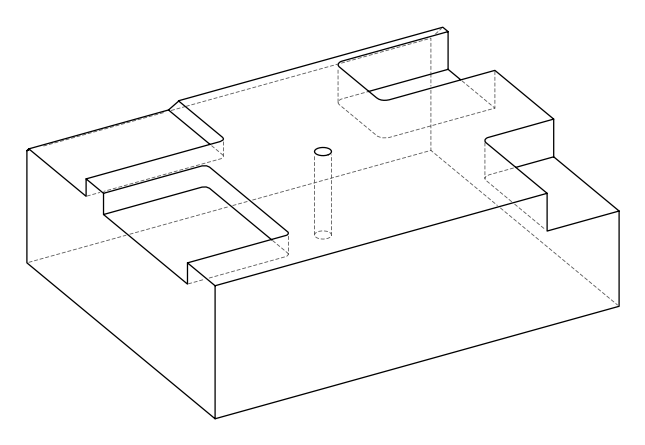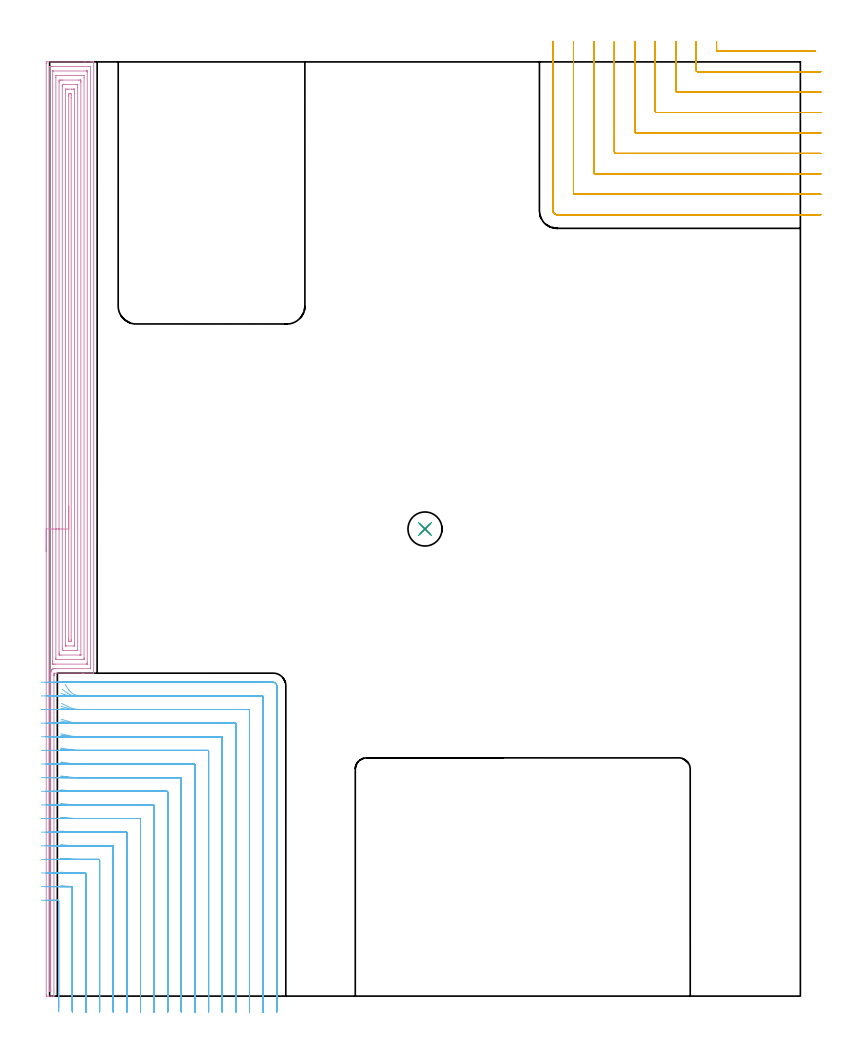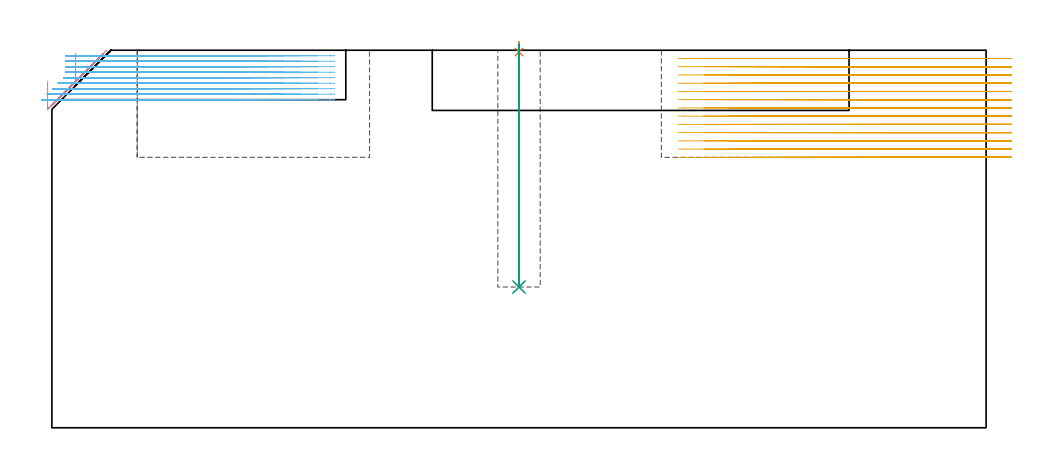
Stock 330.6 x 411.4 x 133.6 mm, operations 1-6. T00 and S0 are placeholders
(PLAN: 8 operations, 7 tool changes, 234.8 min)
(1 SPOT_DRILL | STEP1POCKET | NXT0321_9005460120000 | 0.03 min | 0 mm3)
(2 DRILL_BLIND_HOLE_INTO_CENTER | STEP1POCKET | UGT0301_493 | 0.34 min | 6139 mm3)
(3 DRILL_TO_ENLARGE_BLIND_HOLE | STEP1POCKET | UGT0301_375 | 0.34 min | 8634 mm3)
(4 AREA_MILL | FG_CHAMFER_SURFACE | UGT0205_001 | 19.78 min | 84352 mm3)
(5 MILL_CORNER_NOTCH_RECTANGULAR | CORNER_NOTCH_RECTANGULAR | NXT0201_011 | Follow Part, ap 3, ae 75% | 31.66 min | 318733 mm3)
(6 MILL_CORNER_NOTCH_RECTANGULAR_1 | CORNER_NOTCH_RECTANGULAR_1 | NXT0201_009 | Follow Part, ap 2, ae 75% | 48.27 min | 233971 mm3)
(7 MILL_SLOT | SLOT_PARTIAL_RECTANGULAR | NXT0201_011 | Follow Part, ap 3, ae 75% | 38.23 min | 358567 mm3)
(8 MILL_SLOT_1 | SLOT_PARTIAL_RECTANGULAR_1 | NXT0201_009 | Follow Part, ap 2, ae 75% | 96.17 min | 329347 mm3)
(TOOL NXT0321_9005460120000 | NC Spot Drill, 142deg, 12mm, Carbide, Uncoated | D12 PA142 FL30 Z2)
(TOOL UGT0301_493 | Carbide Drill 9.8 mm | D9.8 PA118 FL87 Z2)
(TOOL UGT0301_375 | Twist Drill Flat Bottom 15 mm | D15 PA180 FL120 Z2)
(TOOL UGT0205_001 | Chamfer Mill 20 x 3 x 45 deg. | D20 FL50 Z2)
(TOOL NXT0201_011 | ENDMILL 12mm [2P460-1200-NA 1630] | D12 FL38 Z6)
(TOOL NXT0201_009 | ENDMILL 8mm [2P460-0800-NA 1630] | D8 FL26 Z6)
(OP 1 SPOT_DRILL)
G17 G21 G94 G90
T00 M6
G54
G17 G0 G90 X165.3 Y205.7 S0 M3
G43 Z143.6 H0
G94 G81 G98 Z132.946 F250. R136.6
G80
M5
M2
(OP 2 DRILL_BLIND_HOLE_INTO_CENTER)
G17 G21 G94 G90
T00 M6
G54
G17 G0 G90 X165.3 Y205.7 S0 M3
G43 Z143.6 H0
G94 G81 G98 Z49.8 F250. R135.6
G80
M5
M2
(OP 3 DRILL_TO_ENLARGE_BLIND_HOLE)
G17 G21 G94 G90
T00 M6
G54
G17 G0 G90 X165.3 Y205.7 S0 M3
G43 Z143.6 H0
G94 G73 G98 Z49.8 F250. Q13.967 R135.6
G80
M5
M2
(OP 4 AREA_MILL)
G17 G21 G94 G90
T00 M6
G54
G17 G0 G90 X-1.5 Y195.7 S1061 M3
G43 Z143.6 H0
Z122.7
G94 G1 Y195.738 Z121.828 F250.
Y195.852 Z120.964
Y196.041 Z120.112
Y196.303 Z119.28
Y196.637 Z118.474
Y197.04 Z117.7
Y197.508 Z116.964
Y198.04 Z116.272
Y198.629 Z115.629
Y199.272 Z115.04
Y199.964 Z114.509
Y200.7 Z114.04
Y201.474 Z113.637
Y202.28 Z113.303
Y203.112 Z113.041
Y203.964 Z112.852
Y204.828 Z112.738
Y205.7 Z112.7
Y410.779
X-1.497 Y411.054 Z112.702
X-1.492 Y411.39 Z112.706
X-1.151 Y411.4 Z113.046
X15.477 Z129.673
X17.886 Z132.081
X18.584 Z132.783
X18.915 Z133.115
X19.335 Y411.393 Z133.526
X19.397 Y411.39 Z133.588
X19.4 Y411.225 Z133.6
Y142.255
X19.395 Y142.21 Z133.59
X19.38 Y142.205 Z133.575
X19.348 Y142.201 Z133.544
X19.247 Y142.2 Z133.445
X15.095 Z129.293
X14.311 Z128.505
X2.053 Z116.248
X1.901 Z116.099
Y141.461
X1.904 Y141.362 Z116.096
X1.9 Y141.358 Z116.1
Y141.343
X1.908 Y141.318 Z116.088
X1.912 Y141.309 Z116.084
X1.908 Y141.301 Z116.089
X1.9 Y141.281 Z116.1
Y0.175
X1.903 Y0.054 Z116.097
X1.902 Y0.003 Z116.093
X1.85 Y0. Z116.046
X1.823 Z116.022
X1.606 Z115.806
X0.908 Z115.102
X-1.228 Z112.969
X-1.491 Y0.002 Z112.705
X-1.5 Y0.485 Z112.7
Y205.7
X-0.086 Z114.114
X-0.085 Y409.091 Z114.115
X-0.083 Y409.192 Z114.117
X-0.079 Y409.383 Z114.121
X0.014 Y409.39 Z114.214
X0.501 Y409.398 Z114.701
X0.908 Y409.399 Z115.108
X1.393 Y409.4 Z115.593
X17.477 Z131.677
X17.886 Y409.396 Z132.086
X17.943 Y409.394 Z132.143
X17.973 Y409.391 Z132.173
X17.979 Y409.291 Z132.179
X17.984 Y409.092 Z132.184
X17.985 Y408.991 Z132.185
X17.986 Y144.389 Z132.186
X17.984 Y144.289 Z132.184
X17.981 Y144.223 Z132.181
X17.978 Y144.208 Z132.178
X17.975 Y144.205 Z132.175
X17.958 Y144.202 Z132.158
X17.886 Y144.201 Z132.086
X2.695 Y144.199 Z116.895
X2.096 Y144.195 Z116.296
X1.802 Y144.185 Z116.002
X1.535 Y144.122 Z115.735
X1.359 Y144.038 Z115.559
X1.192 Y143.92 Z115.392
X1.078 Y143.816 Z115.278
X0.908 Y143.622 Z115.108
X0.896 Y143.607 Z115.096
X0.888 Y143.596 Z115.088
X0.778 Y143.4 Z114.978
X0.704 Y143.249 Z114.904
X0.611 Y142.999 Z114.811
X0.538 Y142.702 Z114.738
X0.505 Y142.459 Z114.705
X0.493 Y142.224 Z114.693
X0.489 Y141.808 Z114.689
X0.486 Y141.337 Z114.686
Y2.831
X0.485 Y2.409 Z114.685
X0.482 Y2.173 Z114.682
X0.479 Y2.056 Z114.679
X0.475 Y2.01 Z114.675
X0.418 Y2.005 Z114.618
X0.014 Y2.004 Z114.214
X-0.043 Y2.006 Z114.157
X-0.073 Y2.009 Z114.127
X-0.079 Y2.109 Z114.121
X-0.084 Y2.308 Z114.116
X-0.085 Y2.409 Z114.115
X-0.086 Y205.7 Z114.114
X1.328 Z115.528
X1.329 Y407.204 Z115.529
X1.33 Y407.322 Z115.53
X1.333 Y407.38 Z115.533
X1.334 Y407.387 Z115.534
X1.355 Y407.391 Z115.555
X1.41 Y407.396 Z115.61
X1.606 Y407.4 Z115.806
X16.098 Z130.298
X16.294 Y407.398 Z130.494
X16.424 Y407.395 Z130.624
X16.528 Y407.39 Z130.728
X16.565 Y407.381 Z130.765
X16.566 Y407.361 Z130.766
X16.569 Y407.204 Z130.769
X16.571 Y406.732 Z130.771
Y146.697
X16.569 Y146.276 Z130.769
X16.567 Y146.219 Z130.767
X16.566 Y146.212 Z130.766
X16.505 Y146.207 Z130.705
X16.404 Y146.203 Z130.604
X16.251 Y146.2 Z130.451
X16.175 Z130.375
X2.695 Z116.895
X1.883 Y146.195 Z116.083
X1.802 Y146.19 Z116.002
X1.717 Y146.182 Z115.917
X1.336 Y146.13 Z115.536
X1.334 Y146.276 Z115.534
X1.33 Y146.748 Z115.53
X1.329 Y147.17 Z115.529
X1.328 Y147.643 Z115.528
Y205.7
X2.743 Z116.943
Y404.524
X2.748 Y405.364 Z116.948
X2.749 Y405.388 Z116.949
X2.768 Y405.391 Z116.968
X2.822 Y405.396 Z117.022
X2.931 Y405.399 Z117.131
X14.758 Y405.4 Z128.958
X14.972 Y405.399 Z129.172
X15.079 Y405.396 Z129.279
X15.132 Y405.392 Z129.332
X15.151 Y405.388 Z129.351
X15.157 Y404.524 Z129.357
Y148.957
X15.155 Y148.534 Z129.355
X15.153 Y148.323 Z129.353
X15.15 Y148.226 Z129.35
X15.06 Y148.209 Z129.26
X14.311 Y148.201 Z128.511
X14.175 Y148.2 Z128.375
X3.452 Z117.652
X2.807 Y148.204 Z117.007
X2.77 Y148.206 Z116.97
X2.753 Y148.21 Z116.953
X2.75 Y148.222 Z116.95
X2.746 Y148.319 Z116.946
X2.744 Y148.516 Z116.944
X2.743 Y148.91 Z116.943
Y205.7
X4.157 Z118.357
Y402.168
X4.158 Y402.736 Z118.358
X4.16 Y403.059 Z118.36
X4.164 Y403.377 Z118.364
X4.482 Y403.39 Z118.682
X4.715 Y403.397 Z118.915
X5.376 Y403.4 Z119.576
X5.606 Z119.806
X12.754 Z126.954
X13.418 Y403.398 Z127.618
X13.651 Y403.396 Z127.851
X13.721 Y403.39 Z127.921
X13.736 Y403.369 Z127.936
X13.738 Y403.309 Z127.938
X13.742 Y402.736 Z127.942
X13.743 Y402.411 Z127.943
X13.742 Y150.42 Z127.942
X13.741 Y150.311 Z127.941
X13.737 Y150.225 Z127.937
X13.735 Y150.209 Z127.935
X13.723 Y150.207 Z127.923
X13.69 Y150.204 Z127.89
X13.418 Y150.201 Z127.618
X13.068 Y150.2 Z127.268
X5.026 Z119.226
X4.482 Y150.204 Z118.682
X4.301 Y150.207 Z118.501
X4.164 Y150.212 Z118.364
X4.161 Y150.419 Z118.361
X4.158 Y150.744 Z118.358
X4.157 Y151.069 Z118.357
Y151.638
Y205.7
X5.571 Z119.771
Y400.754
X5.572 Y400.949 Z119.772
X5.576 Y401.298 Z119.776
X5.578 Y401.377 Z119.778
X5.669 Y401.39 Z119.869
X5.822 Y401.397 Z120.022
X6.269 Y401.399 Z120.469
X6.712 Y401.4 Z120.912
X11.631 Z125.831
X12.075 Y401.398 Z126.275
X12.273 Y401.393 Z126.473
X12.314 Y401.39 Z126.514
X12.322 Y401.32 Z126.522
X12.326 Y401.147 Z126.526
X12.328 Y400.949 Z126.528
X12.329 Y400.251 Z126.529
X12.328 Y152.357 Z126.528
X12.327 Y152.27 Z126.527
X12.325 Y152.227 Z126.525
X12.323 Y152.214 Z126.523
X12.293 Y152.21 Z126.493
X11.96 Y152.202 Z126.16
X11.631 Y152.201 Z125.831
X11.068 Y152.2 Z125.268
X6.269 Y152.201 Z120.469
X5.703 Y152.204 Z119.903
X5.612 Y152.21 Z119.812
X5.578 Y152.228 Z119.778
X5.575 Y152.332 Z119.775
X5.573 Y152.531 Z119.773
X5.571 Y153.23 Z119.771
Y153.425
Y205.7
X6.985 Z121.185
Y398.446
X6.988 Y399.162 Z121.188
X6.99 Y399.335 Z121.19
X6.992 Y399.389 Z121.192
X7.044 Y399.392 Z121.244
X7.163 Y399.395 Z121.363
X7.819 Y399.4 Z122.019
X8.056 Z122.256
X9.606 Z123.806
X10.499 Z124.699
X10.737 Y399.398 Z124.937
X10.816 Y399.395 Z125.016
X10.879 Y399.39 Z125.079
X10.908 Y399.382 Z125.108
X10.91 Y399.339 Z125.11
X10.913 Y399.162 Z125.113
X10.914 Y398.985 Z125.114
X10.915 Y155.035 Z125.115
X10.912 Y154.319 Z125.112
X10.91 Y154.231 Z125.11
X10.908 Y154.216 Z125.108
X10.894 Y154.21 Z125.094
X10.853 Y154.203 Z125.053
X10.737 Y154.201 Z124.937
X7.28 Z121.48
X7.163 Y154.205 Z121.363
X7.045 Y154.21 Z121.245
X6.992 Y154.221 Z121.192
X6.989 Y154.26 Z121.189
X6.987 Y154.319 Z121.187
X6.986 Y154.496 Z121.186
X6.985 Y205.7 Z121.185
X8.4 Z122.6
Y396.138
Y396.481
X8.403 Y397.028 Z122.603
X8.407 Y397.375 Z122.607
X8.926 Y397.399 Z123.126
X8.95 Y397.398 Z123.15
X9.493 Y397.375 Z123.693
X9.498 Y396.827 Z123.698
X9.5 Y395.588 Z123.7
Y156.999
X9.498 Y156.451 Z123.698
X9.495 Y156.266 Z123.695
X9.493 Y156.21 Z123.693
X9.449 Y156.207 Z123.649
X9.35 Y156.204 Z123.55
X8.95 Y156.201 Z123.15
X8.855 Z123.055
X8.54 Y156.21 Z122.74
X8.406 Y156.226 Z122.606
X8.405 Y156.3 Z122.605
X8.401 Y156.655 Z122.601
X8.4 Y156.999 Z122.6
Y157.55
Y205.7
Y206.572 Z122.638
Y207.436 Z122.751
Y208.288 Z122.94
Y209.12 Z123.203
Y209.926 Z123.536
Y210.7 Z123.939
Y211.436 Z124.408
Y212.128 Z124.939
Y212.771 Z125.528
Y213.36 Z126.172
Y213.892 Z126.864
Y214.36 Z127.6
Y214.763 Z128.373
Y215.097 Z129.179
Y215.359 Z130.011
Y215.548 Z130.863
Y215.662 Z131.728
Y215.7 Z132.6
G0 Z143.6
M5
M2
(OP 5 MILL_CORNER_NOTCH_RECTANGULAR)
G17 G21 G94 G90
T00 M6
G54
G17 G0 G90 X293.7 Y420.4 S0 M3
G43 Z143.6 H1
Z130.685
G94 G1 Y417.4 F250.
Y416.694 F500.
G3 X294.294 Y416.1 R0.6
G1 X334.33
X337.33 F250.
G0 Z143.6
X284.7 Y420.4
Z130.685
G1 Y417.4
Y407.695 F500.
G3 X285.295 Y407.1 R0.6
G1 X336.6
X339.6 F250.
G0 Z143.6
X275.7 Y420.4
Z130.685
G1 Y417.4
Y398.695 F500.
G3 X276.295 Y398.1 R0.6
G1 X336.6
X339.6 F250.
G0 Z143.6
X266.7 Y420.4
Z130.685
G1 Y417.4
Y389.695 F500.
G3 X267.295 Y389.1 R0.6
G1 X336.6
X339.6 F250.
G0 Z143.6
X257.7 Y420.4
Z130.685
G1 Y417.4
Y380.696 F500.
G3 X258.296 Y380.1 R0.6
G1 X336.6
X339.6 F250.
G0 Z143.6
X248.7 Y420.4
Z130.685
G1 Y417.4
Y371.696 F500.
G3 X249.296 Y371.1 R0.6
G1 X336.6
X339.6 F250.
G0 Z143.6
X239.7 Y420.4
Z130.685
G1 Y417.4
Y362.696 F500.
G3 X240.296 Y362.1 R0.6
G1 X336.6
X339.6 F250.
G0 Z143.6
X230.7 Y420.4
Z130.685
G1 Y417.4
Y353.696 F500.
G3 X231.296 Y353.1 R0.6
G1 X336.6
X339.6 F250.
G0 Z143.6
X221.7 Y420.4
Z130.685
G1 Y417.4
Y345.8 F500.
G3 X223.4 Y344.1 R1.7
G1 X336.6
X339.6 F250.
G0 Z143.6
X293.7 Y420.4
Z127.769
G1 Y417.4
Y416.694 F500.
G3 X294.294 Y416.1 R0.6
G1 X334.33
X337.33 F250.
G0 Z143.6
X284.7 Y420.4
Z127.769
G1 Y417.4
Y407.695 F500.
G3 X285.295 Y407.1 R0.6
G1 X336.6
X339.6 F250.
G0 Z143.6
X275.7 Y420.4
Z127.769
G1 Y417.4
Y398.695 F500.
G3 X276.295 Y398.1 R0.6
G1 X336.6
X339.6 F250.
G0 Z143.6
X266.7 Y420.4
Z127.769
G1 Y417.4
Y389.695 F500.
G3 X267.295 Y389.1 R0.6
G1 X336.6
X339.6 F250.
G0 Z143.6
X257.7 Y420.4
Z127.769
G1 Y417.4
Y380.696 F500.
G3 X258.296 Y380.1 R0.6
G1 X336.6
X339.6 F250.
G0 Z143.6
X248.7 Y420.4
Z127.769
G1 Y417.4
Y371.696 F500.
G3 X249.296 Y371.1 R0.6
G1 X336.6
X339.6 F250.
G0 Z143.6
X239.7 Y420.4
Z127.769
G1 Y417.4
Y362.696 F500.
G3 X240.296 Y362.1 R0.6
G1 X336.6
X339.6 F250.
G0 Z143.6
X230.7 Y420.4
Z127.769
G1 Y417.4
Y353.696 F500.
G3 X231.296 Y353.1 R0.6
G1 X336.6
X339.6 F250.
G0 Z143.6
X221.7 Y420.4
Z127.769
G1 Y417.4
Y345.8 F500.
G3 X223.4 Y344.1 R1.7
G1 X336.6
X339.6 F250.
G0 Z143.6
X293.7 Y420.4
Z124.854
G1 Y417.4
Y416.694 F500.
G3 X294.294 Y416.1 R0.6
G1 X334.33
X337.33 F250.
G0 Z143.6
X284.7 Y420.4
Z124.854
G1 Y417.4
Y407.695 F500.
G3 X285.295 Y407.1 R0.6
G1 X336.6
X339.6 F250.
G0 Z143.6
X275.7 Y420.4
Z124.854
G1 Y417.4
Y398.695 F500.
G3 X276.295 Y398.1 R0.6
G1 X336.6
X339.6 F250.
G0 Z143.6
X266.7 Y420.4
Z124.854
G1 Y417.4
Y389.695 F500.
G3 X267.295 Y389.1 R0.6
G1 X336.6
X339.6 F250.
G0 Z143.6
X257.7 Y420.4
Z124.854
G1 Y417.4
Y380.696 F500.
G3 X258.296 Y380.1 R0.6
G1 X336.6
X339.6 F250.
G0 Z143.6
X248.7 Y420.4
Z124.854
G1 Y417.4
Y371.696 F500.
G3 X249.296 Y371.1 R0.6
G1 X336.6
X339.6 F250.
G0 Z143.6
X239.7 Y420.4
Z124.854
G1 Y417.4
Y362.696 F500.
G3 X240.296 Y362.1 R0.6
G1 X336.6
X339.6 F250.
G0 Z143.6
X230.7 Y420.4
Z124.854
G1 Y417.4
Y353.696 F500.
G3 X231.296 Y353.1 R0.6
G1 X336.6
X339.6 F250.
G0 Z143.6
X221.7 Y420.4
Z124.854
G1 Y417.4
Y345.8 F500.
G3 X223.4 Y344.1 R1.7
G1 X336.6
X339.6 F250.
G0 Z143.6
X293.7 Y420.4
Z121.938
G1 Y417.4
Y416.694 F500.
G3 X294.294 Y416.1 R0.6
G1 X334.33
X337.33 F250.
G0 Z143.6
X284.7 Y420.4
Z121.938
G1 Y417.4
Y407.695 F500.
G3 X285.295 Y407.1 R0.6
G1 X336.6
X339.6 F250.
G0 Z143.6
X275.7 Y420.4
Z121.938
G1 Y417.4
Y398.695 F500.
G3 X276.295 Y398.1 R0.6
G1 X336.6
X339.6 F250.
G0 Z143.6
X266.7 Y420.4
Z121.938
G1 Y417.4
Y389.695 F500.
G3 X267.295 Y389.1 R0.6
G1 X336.6
X339.6 F250.
G0 Z143.6
X257.7 Y420.4
Z121.938
G1 Y417.4
Y380.696 F500.
G3 X258.296 Y380.1 R0.6
G1 X336.6
X339.6 F250.
G0 Z143.6
X248.7 Y420.4
Z121.938
G1 Y417.4
Y371.696 F500.
G3 X249.296 Y371.1 R0.6
G1 X336.6
X339.6 F250.
G0 Z143.6
X239.7 Y420.4
Z121.938
G1 Y417.4
Y362.696 F500.
G3 X240.296 Y362.1 R0.6
G1 X336.6
X339.6 F250.
G0 Z143.6
X230.7 Y420.4
Z121.938
G1 Y417.4
Y353.696 F500.
G3 X231.296 Y353.1 R0.6
G1 X336.6
X339.6 F250.
G0 Z143.6
X221.7 Y420.4
Z121.938
G1 Y417.4
Y345.8 F500.
G3 X223.4 Y344.1 R1.7
G1 X336.6
X339.6 F250.
G0 Z143.6
X293.7 Y420.4
Z119.023
G1 Y417.4
Y416.694 F500.
G3 X294.294 Y416.1 R0.6
G1 X334.33
X337.33 F250.
G0 Z143.6
X284.7 Y420.4
Z119.023
G1 Y417.4
Y407.695 F500.
G3 X285.295 Y407.1 R0.6
G1 X336.6
X339.6 F250.
G0 Z143.6
X275.7 Y420.4
Z119.023
G1 Y417.4
Y398.695 F500.
G3 X276.295 Y398.1 R0.6
G1 X336.6
X339.6 F250.
G0 Z143.6
X266.7 Y420.4
Z119.023
G1 Y417.4
Y389.695 F500.
G3 X267.295 Y389.1 R0.6
G1 X336.6
X339.6 F250.
G0 Z143.6
X257.7 Y420.4
Z119.023
G1 Y417.4
Y380.696 F500.
G3 X258.296 Y380.1 R0.6
G1 X336.6
X339.6 F250.
G0 Z143.6
X248.7 Y420.4
Z119.023
G1 Y417.4
Y371.696 F500.
G3 X249.296 Y371.1 R0.6
G1 X336.6
X339.6 F250.
G0 Z143.6
X239.7 Y420.4
Z119.023
G1 Y417.4
Y362.696 F500.
G3 X240.296 Y362.1 R0.6
G1 X336.6
X339.6 F250.
G0 Z143.6
X230.7 Y420.4
Z119.023
G1 Y417.4
Y353.696 F500.
G3 X231.296 Y353.1 R0.6
G1 X336.6
X339.6 F250.
G0 Z143.6
X221.7 Y420.4
Z119.023
G1 Y417.4
Y345.8 F500.
G3 X223.4 Y344.1 R1.7
G1 X336.6
X339.6 F250.
G0 Z143.6
X293.7 Y420.4
Z116.108
G1 Y417.4
Y416.694 F500.
G3 X294.294 Y416.1 R0.6
G1 X334.33
X337.33 F250.
G0 Z143.6
X284.7 Y420.4
Z116.108
G1 Y417.4
Y407.695 F500.
G3 X285.295 Y407.1 R0.6
G1 X336.6
X339.6 F250.
G0 Z143.6
X275.7 Y420.4
Z116.108
G1 Y417.4
Y398.695 F500.
G3 X276.295 Y398.1 R0.6
G1 X336.6
X339.6 F250.
G0 Z143.6
X266.7 Y420.4
Z116.108
G1 Y417.4
Y389.695 F500.
G3 X267.295 Y389.1 R0.6
G1 X336.6
X339.6 F250.
G0 Z143.6
X257.7 Y420.4
Z116.108
G1 Y417.4
Y380.696 F500.
G3 X258.296 Y380.1 R0.6
G1 X336.6
X339.6 F250.
G0 Z143.6
X248.7 Y420.4
Z116.108
G1 Y417.4
Y371.696 F500.
G3 X249.296 Y371.1 R0.6
G1 X336.6
X339.6 F250.
G0 Z143.6
X239.7 Y420.4
Z116.108
G1 Y417.4
Y362.696 F500.
G3 X240.296 Y362.1 R0.6
G1 X336.6
X339.6 F250.
G0 Z143.6
X230.7 Y420.4
Z116.108
G1 Y417.4
Y353.696 F500.
G3 X231.296 Y353.1 R0.6
G1 X336.6
X339.6 F250.
G0 Z143.6
X221.7 Y420.4
Z116.108
G1 Y417.4
Y345.8 F500.
G3 X223.4 Y344.1 R1.7
G1 X336.6
X339.6 F250.
G0 Z143.6
X293.7 Y420.4
Z113.192
G1 Y417.4
Y416.694 F500.
G3 X294.294 Y416.1 R0.6
G1 X334.33
X337.33 F250.
G0 Z143.6
X284.7 Y420.4
Z113.192
G1 Y417.4
Y407.695 F500.
G3 X285.295 Y407.1 R0.6
G1 X336.6
X339.6 F250.
G0 Z143.6
X275.7 Y420.4
Z113.192
G1 Y417.4
Y398.695 F500.
G3 X276.295 Y398.1 R0.6
G1 X336.6
X339.6 F250.
G0 Z143.6
X266.7 Y420.4
Z113.192
G1 Y417.4
Y389.695 F500.
G3 X267.295 Y389.1 R0.6
G1 X336.6
X339.6 F250.
G0 Z143.6
X257.7 Y420.4
Z113.192
G1 Y417.4
Y380.696 F500.
G3 X258.296 Y380.1 R0.6
G1 X336.6
X339.6 F250.
G0 Z143.6
X248.7 Y420.4
Z113.192
G1 Y417.4
Y371.696 F500.
G3 X249.296 Y371.1 R0.6
G1 X336.6
X339.6 F250.
G0 Z143.6
X239.7 Y420.4
Z113.192
G1 Y417.4
Y362.696 F500.
G3 X240.296 Y362.1 R0.6
G1 X336.6
X339.6 F250.
G0 Z143.6
X230.7 Y420.4
Z113.192
G1 Y417.4
Y353.696 F500.
G3 X231.296 Y353.1 R0.6
G1 X336.6
X339.6 F250.
G0 Z143.6
X221.7 Y420.4
Z113.192
G1 Y417.4
Y345.8 F500.
G3 X223.4 Y344.1 R1.7
G1 X336.6
X339.6 F250.
G0 Z143.6
X293.7 Y420.4
Z110.277
G1 Y417.4
Y416.694 F500.
G3 X294.294 Y416.1 R0.6
G1 X334.33
X337.33 F250.
G0 Z143.6
X284.7 Y420.4
Z110.277
G1 Y417.4
Y407.695 F500.
G3 X285.295 Y407.1 R0.6
G1 X336.6
X339.6 F250.
G0 Z143.6
X275.7 Y420.4
Z110.277
G1 Y417.4
Y398.695 F500.
G3 X276.295 Y398.1 R0.6
G1 X336.6
X339.6 F250.
G0 Z143.6
X266.7 Y420.4
Z110.277
G1 Y417.4
Y389.695 F500.
G3 X267.295 Y389.1 R0.6
G1 X336.6
X339.6 F250.
G0 Z143.6
X257.7 Y420.4
Z110.277
G1 Y417.4
Y380.696 F500.
G3 X258.296 Y380.1 R0.6
G1 X336.6
X339.6 F250.
G0 Z143.6
X248.7 Y420.4
Z110.277
G1 Y417.4
Y371.696 F500.
G3 X249.296 Y371.1 R0.6
G1 X336.6
X339.6 F250.
G0 Z143.6
X239.7 Y420.4
Z110.277
G1 Y417.4
Y362.696 F500.
G3 X240.296 Y362.1 R0.6
G1 X336.6
X339.6 F250.
G0 Z143.6
X230.7 Y420.4
Z110.277
G1 Y417.4
Y353.696 F500.
G3 X231.296 Y353.1 R0.6
G1 X336.6
X339.6 F250.
G0 Z143.6
X221.7 Y420.4
Z110.277
G1 Y417.4
Y345.8 F500.
G3 X223.4 Y344.1 R1.7
G1 X336.6
X339.6 F250.
G0 Z143.6
X293.7 Y420.4
Z107.362
G1 Y417.4
Y416.694 F500.
G3 X294.294 Y416.1 R0.6
G1 X334.33
X337.33 F250.
G0 Z143.6
X284.7 Y420.4
Z107.362
G1 Y417.4
Y407.695 F500.
G3 X285.295 Y407.1 R0.6
G1 X336.6
X339.6 F250.
G0 Z143.6
X275.7 Y420.4
Z107.362
G1 Y417.4
Y398.695 F500.
G3 X276.295 Y398.1 R0.6
G1 X336.6
X339.6 F250.
G0 Z143.6
X266.7 Y420.4
Z107.362
G1 Y417.4
Y389.695 F500.
G3 X267.295 Y389.1 R0.6
G1 X336.6
X339.6 F250.
G0 Z143.6
X257.7 Y420.4
Z107.362
G1 Y417.4
Y380.696 F500.
G3 X258.296 Y380.1 R0.6
G1 X336.6
X339.6 F250.
G0 Z143.6
X248.7 Y420.4
Z107.362
G1 Y417.4
Y371.696 F500.
G3 X249.296 Y371.1 R0.6
G1 X336.6
X339.6 F250.
G0 Z143.6
X239.7 Y420.4
Z107.362
G1 Y417.4
Y362.696 F500.
G3 X240.296 Y362.1 R0.6
G1 X336.6
X339.6 F250.
G0 Z143.6
X230.7 Y420.4
Z107.362
G1 Y417.4
Y353.696 F500.
G3 X231.296 Y353.1 R0.6
G1 X336.6
X339.6 F250.
G0 Z143.6
X221.7 Y420.4
Z107.362
G1 Y417.4
Y345.8 F500.
G3 X223.4 Y344.1 R1.7
G1 X336.6
X339.6 F250.
G0 Z143.6
X293.7 Y420.4
Z104.446
G1 Y417.4
Y416.694 F500.
G3 X294.294 Y416.1 R0.6
G1 X334.33
X337.33 F250.
G0 Z143.6
X284.7 Y420.4
Z104.446
G1 Y417.4
Y407.695 F500.
G3 X285.295 Y407.1 R0.6
G1 X336.6
X339.6 F250.
G0 Z143.6
X275.7 Y420.4
Z104.446
G1 Y417.4
Y398.695 F500.
G3 X276.295 Y398.1 R0.6
G1 X336.6
X339.6 F250.
G0 Z143.6
X266.7 Y420.4
Z104.446
G1 Y417.4
Y389.695 F500.
G3 X267.295 Y389.1 R0.6
G1 X336.6
X339.6 F250.
G0 Z143.6
X257.7 Y420.4
Z104.446
G1 Y417.4
Y380.696 F500.
G3 X258.296 Y380.1 R0.6
G1 X336.6
X339.6 F250.
G0 Z143.6
X248.7 Y420.4
Z104.446
G1 Y417.4
Y371.696 F500.
G3 X249.296 Y371.1 R0.6
G1 X336.6
X339.6 F250.
G0 Z143.6
X239.7 Y420.4
Z104.446
G1 Y417.4
Y362.696 F500.
G3 X240.296 Y362.1 R0.6
G1 X336.6
X339.6 F250.
G0 Z143.6
X230.7 Y420.4
Z104.446
G1 Y417.4
Y353.696 F500.
G3 X231.296 Y353.1 R0.6
G1 X336.6
X339.6 F250.
G0 Z143.6
X221.7 Y420.4
Z104.446
G1 Y417.4
Y345.8 F500.
G3 X223.4 Y344.1 R1.7
G1 X336.6
X339.6 F250.
G0 Z143.6
X293.7 Y420.4
Z101.531
G1 Y417.4
Y416.694 F500.
G3 X294.294 Y416.1 R0.6
G1 X334.33
X337.33 F250.
G0 Z143.6
X284.7 Y420.4
Z101.531
G1 Y417.4
Y407.695 F500.
G3 X285.295 Y407.1 R0.6
G1 X336.6
X339.6 F250.
G0 Z143.6
X275.7 Y420.4
Z101.531
G1 Y417.4
Y398.695 F500.
G3 X276.295 Y398.1 R0.6
G1 X336.6
X339.6 F250.
G0 Z143.6
X266.7 Y420.4
Z101.531
G1 Y417.4
Y389.695 F500.
G3 X267.295 Y389.1 R0.6
G1 X336.6
X339.6 F250.
G0 Z143.6
X257.7 Y420.4
Z101.531
G1 Y417.4
Y380.696 F500.
G3 X258.296 Y380.1 R0.6
G1 X336.6
X339.6 F250.
G0 Z143.6
X248.7 Y420.4
Z101.531
G1 Y417.4
Y371.696 F500.
G3 X249.296 Y371.1 R0.6
G1 X336.6
X339.6 F250.
G0 Z143.6
X239.7 Y420.4
Z101.531
G1 Y417.4
Y362.696 F500.
G3 X240.296 Y362.1 R0.6
G1 X336.6
X339.6 F250.
G0 Z143.6
X230.7 Y420.4
Z101.531
G1 Y417.4
Y353.696 F500.
G3 X231.296 Y353.1 R0.6
G1 X336.6
X339.6 F250.
G0 Z143.6
X221.7 Y420.4
Z101.531
G1 Y417.4
Y345.8 F500.
G3 X223.4 Y344.1 R1.7
G1 X336.6
X339.6 F250.
G0 Z143.6
X293.7 Y420.4
Z98.615
G1 Y417.4
Y416.694 F500.
G3 X294.294 Y416.1 R0.6
G1 X334.33
X337.33 F250.
G0 Z143.6
X284.7 Y420.4
Z98.615
G1 Y417.4
Y407.695 F500.
G3 X285.295 Y407.1 R0.6
G1 X336.6
X339.6 F250.
G0 Z143.6
X275.7 Y420.4
Z98.615
G1 Y417.4
Y398.695 F500.
G3 X276.295 Y398.1 R0.6
G1 X336.6
X339.6 F250.
G0 Z143.6
X266.7 Y420.4
Z98.615
G1 Y417.4
Y389.695 F500.
G3 X267.295 Y389.1 R0.6
G1 X336.6
X339.6 F250.
G0 Z143.6
X257.7 Y420.4
Z98.615
G1 Y417.4
Y380.696 F500.
G3 X258.296 Y380.1 R0.6
G1 X336.6
X339.6 F250.
G0 Z143.6
X248.7 Y420.4
Z98.615
G1 Y417.4
Y371.696 F500.
G3 X249.296 Y371.1 R0.6
G1 X336.6
X339.6 F250.
G0 Z143.6
X239.7 Y420.4
Z98.615
G1 Y417.4
Y362.696 F500.
G3 X240.296 Y362.1 R0.6
G1 X336.6
X339.6 F250.
G0 Z143.6
X230.7 Y420.4
Z98.615
G1 Y417.4
Y353.696 F500.
G3 X231.296 Y353.1 R0.6
G1 X336.6
X339.6 F250.
G0 Z143.6
X221.7 Y420.4
Z98.615
G1 Y417.4
Y345.8 F500.
G3 X223.4 Y344.1 R1.7
G1 X336.6
X339.6 F250.
G0 Z143.6
X293.7 Y420.4
Z95.7
G1 Y417.4
Y416.694 F500.
G3 X294.294 Y416.1 R0.6
G1 X334.33
X337.33 F250.
G0 Z143.6
X284.7 Y420.4
Z95.7
G1 Y417.4
Y407.695 F500.
G3 X285.295 Y407.1 R0.6
G1 X336.6
X339.6 F250.
G0 Z143.6
X275.7 Y420.4
Z95.7
G1 Y417.4
Y398.695 F500.
G3 X276.295 Y398.1 R0.6
G1 X336.6
X339.6 F250.
G0 Z143.6
X266.7 Y420.4
Z95.7
G1 Y417.4
Y389.695 F500.
G3 X267.295 Y389.1 R0.6
G1 X336.6
X339.6 F250.
G0 Z143.6
X257.7 Y420.4
Z95.7
G1 Y417.4
Y380.696 F500.
G3 X258.296 Y380.1 R0.6
G1 X336.6
X339.6 F250.
G0 Z143.6
X248.7 Y420.4
Z95.7
G1 Y417.4
Y371.696 F500.
G3 X249.296 Y371.1 R0.6
G1 X336.6
X339.6 F250.
G0 Z143.6
X239.7 Y420.4
Z95.7
G1 Y417.4
Y362.696 F500.
G3 X240.296 Y362.1 R0.6
G1 X336.6
X339.6 F250.
G0 Z143.6
X230.7 Y420.4
Z95.7
G1 Y417.4
Y353.696 F500.
G3 X231.296 Y353.1 R0.6
G1 X336.6
X339.6 F250.
G0 Z143.6
X221.7 Y420.4
Z95.7
G1 Y417.4
Y345.8 F500.
G3 X223.4 Y344.1 R1.7
G1 X336.6
X339.6 F250.
G0 Z143.6
M5
M2
(OP 6 MILL_CORNER_NOTCH_RECTANGULAR_1)
G17 G21 G94 G90
T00 M6
G54
G17 G0 G90 X10. Y-6.52 S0 M3
G43 Z143.6 H1
Z131.655
G94 G1 Y-3.52 F250.
Y47.887 F500.
G3 X9.623 Y48.28 R0.4
G2 X7.9 Y48.37 R90.
G1 X4.906 Y48.554 F250.
G0 Z143.6
X16. Y-7.
Z131.655
G1 Y-4.
Y53.806 F500.
G3 X15.606 Y54.2 R0.4
G1 X13.425
G2 X7.9 Y54.382 R84.
G1 X4.906 Y54.579 F250.
G0 Z143.6
X22. Y-7.
Z131.655
G1 Y-4.
Y59.806 F500.
G3 X21.606 Y60.2 R0.4
G1 X13.425
G2 X7.9 Y60.396 R78.
G1 X4.908 Y60.608 F250.
G0 Z143.6
X28. Y-7.
Z131.655
G1 Y-4.
Y65.806 F500.
G3 X27.606 Y66.2 R0.4
G1 X13.425
G2 X7.9 Y66.412 R72.
G1 X4.909 Y66.642 F250.
G0 Z143.6
X34. Y-7.
Z131.655
G1 Y-4.
Y71.805 F500.
G3 X33.605 Y72.2 R0.4
G1 X13.425
G2 X7.9 Y72.432 R66.
G1 X4.911 Y72.683 F250.
G0 Z143.6
X40. Y-7.
Z131.655
G1 Y-4.
Y77.805 F500.
G3 X39.605 Y78.2 R0.4
G1 X13.425
G2 X7.9 Y78.455 R60.
G1 X4.913 Y78.731 F250.
G0 Z143.6
X46. Y-7.
Z131.655
G1 Y-4.
Y83.805 F500.
G3 X45.605 Y84.2 R0.4
G1 X13.425
G2 X7.9 Y84.483 R54.
G1 X4.916 Y84.79 F250.
G0 Z143.6
X52. Y-7.
Z131.655
G1 Y-4.
Y89.805 F500.
G3 X51.605 Y90.2 R0.4
G1 X13.425
G2 X7.9 Y90.519 R48.
G1 X4.92 Y90.864 F250.
G0 Z143.6
X58. Y-7.
Z131.655
G1 Y-4.
Y95.804 F500.
G3 X57.604 Y96.2 R0.4
G1 X13.425
G2 X7.9 Y96.565 R42.
G1 X4.926 Y96.96 F250.
G0 Z143.6
X64. Y-7.
Z131.655
G1 Y-4.
Y101.804 F500.
G3 X63.604 Y102.2 R0.4
G1 X13.425
G2 X7.9 Y102.626 R36.
G1 X4.936 Y103.087 F250.
G0 Z143.6
X70. Y-7.
Z131.655
G1 Y-4.
Y107.804 F500.
G3 X69.604 Y108.2 R0.4
G1 X13.425
G2 X7.9 Y108.713 R30.
G1 X4.951 Y109.266 F250.
G0 Z143.6
X76. Y-7.
Z131.655
G1 Y-4.
Y113.804 F500.
G3 X75.604 Y114.2 R0.4
G1 X13.425
G2 X7.9 Y114.845 R24.
G1 X4.981 Y115.535 F250.
G0 Z143.6
X82. Y-7.
Z131.655
G1 Y-4.
Y119.803 F500.
G3 X81.603 Y120.2 R0.4
G1 X13.425
G2 X7.9 Y121.069 R18.
G1 X5.045 Y121.99 F250.
G0 Z143.6
X88. Y-7.
Z131.655
G1 Y-4.
Y125.803 F500.
G3 X87.603 Y126.2 R0.4
G1 X13.425
G2 X7.9 Y127.547 R12.
G1 X5.237 Y128.929 F250.
G0 Z143.6
X94. Y-7.
Z131.655
G1 Y-4.
Y131.803 F500.
G3 X93.603 Y132.2 R0.4
G1 X13.425
G2 X8.507 Y134.763 R6.
G1 X6.788 Y137.222 F250.
G0 Z143.6
X100. Y-7.
Z131.655
G1 Y-4.
Y136.7 F500.
G3 X98.5 Y138.2 R1.5
G1 X13.425
X10.425 F250.
G0 Z143.6
X10. Y-6.52
Z129.711
G1 Y-3.52
Y47.826 F500.
G3 X9.615 Y48.219 R0.4
G2 X7.9 Y48.271 R90.
G1 X4.902 Y48.391 F250.
G0 Z143.6
X16. Y-7.
Z129.711
G1 Y-4.
Y53.806 F500.
G3 X15.606 Y54.2 R0.4
G1 X11.481
G2 X7.9 Y54.276 R84.
G1 X4.903 Y54.404 F250.
G0 Z143.6
X22. Y-7.
Z129.711
G1 Y-4.
Y59.806 F500.
G3 X21.606 Y60.2 R0.4
G1 X11.481
G2 X7.9 Y60.282 R78.
G1 X4.903 Y60.42 F250.
G0 Z143.6
X28. Y-7.
Z129.711
G1 Y-4.
Y65.806 F500.
G3 X27.606 Y66.2 R0.4
G1 X11.481
G2 X7.9 Y66.289 R72.
G1 X4.904 Y66.438 F250.
G0 Z143.6
X34. Y-7.
Z129.711
G1 Y-4.
Y71.805 F500.
G3 X33.605 Y72.2 R0.4
G1 X11.481
G2 X7.9 Y72.297 R66.
G1 X4.904 Y72.46 F250.
G0 Z143.6
X40. Y-7.
Z129.711
G1 Y-4.
Y77.805 F500.
G3 X39.605 Y78.2 R0.4
G1 X11.481
G2 X7.9 Y78.307 R60.
G1 X4.905 Y78.486 F250.
G0 Z143.6
X46. Y-7.
Z129.711
G1 Y-4.
Y83.805 F500.
G3 X45.605 Y84.2 R0.4
G1 X11.481
G2 X7.9 Y84.319 R54.
G1 X4.907 Y84.518 F250.
G0 Z143.6
X52. Y-7.
Z129.711
G1 Y-4.
Y89.805 F500.
G3 X51.605 Y90.2 R0.4
G1 X11.481
G2 X7.9 Y90.334 R48.
G1 X4.908 Y90.558 F250.
G0 Z143.6
X58. Y-7.
Z129.711
G1 Y-4.
Y95.804 F500.
G3 X57.604 Y96.2 R0.4
G1 X11.481
G2 X7.9 Y96.353 R42.
G1 X4.911 Y96.609 F250.
G0 Z143.6
X64. Y-7.
Z129.711
G1 Y-4.
Y101.804 F500.
G3 X63.604 Y102.2 R0.4
G1 X11.481
G2 X7.9 Y102.379 R36.
G1 X4.915 Y102.677 F250.
G0 Z143.6
X70. Y-7.
Z129.711
G1 Y-4.
Y107.804 F500.
G3 X69.604 Y108.2 R0.4
G1 X11.481
G2 X7.9 Y108.414 R30.
G1 X4.921 Y108.773 F250.
G0 Z143.6
X76. Y-7.
Z129.711
G1 Y-4.
Y113.804 F500.
G3 X75.604 Y114.2 R0.4
G1 X11.481
G2 X7.9 Y114.469 R24.
G1 X4.934 Y114.916 F250.
G0 Z143.6
X82. Y-7.
Z129.711
G1 Y-4.
Y119.803 F500.
G3 X81.603 Y120.2 R0.4
G1 X11.481
G2 X7.9 Y120.56 R18.
G1 X4.96 Y121.157 F250.
G0 Z143.6
X88. Y-7.
Z129.711
G1 Y-4.
Y125.803 F500.
G3 X87.603 Y126.2 R0.4
G1 X11.481
G2 X7.9 Y126.747 R12.
G1 X5.037 Y127.642 F250.
G0 Z143.6
X94. Y-7.
Z129.711
G1 Y-4.
Y131.803 F500.
G3 X93.603 Y132.2 R0.4
G1 X11.481
G2 X7.9 Y133.386 R6.
G1 X5.493 Y135.176 F250.
G0 Z143.6
X100. Y-7.
Z129.711
G1 Y-4.
Y136.7 F500.
G3 X98.5 Y138.2 R1.5
G1 X11.481
X8.481 F250.
G0 Z143.6
X10. Y-6.52
Z127.767
G1 Y-3.52
Y47.806 F500.
G3 X9.606 Y48.2 R0.4
G2 X7.9 Y48.215 R90.
G1 X4.9 Y48.269 F250.
G0 Z143.6
X16. Y-7.
Z127.767
G1 Y-4.
Y53.806 F500.
G3 X15.606 Y54.2 R0.4
G1 X9.537
G2 X7.9 Y54.216 R84.
G1 X4.901 Y54.274 F250.
G0 Z143.6
X22. Y-7.
Z127.767
G1 Y-4.
Y59.806 F500.
G3 X21.606 Y60.2 R0.4
G1 X9.537
G2 X7.9 Y60.217 R78.
G1 X4.901 Y60.28 F250.
G0 Z143.6
X28. Y-7.
Z127.767
G1 Y-4.
Y65.806 F500.
G3 X27.606 Y66.2 R0.4
G1 X9.537
G2 X7.9 Y66.219 R72.
G1 X4.901 Y66.287 F250.
G0 Z143.6
X34. Y-7.
Z127.767
G1 Y-4.
Y71.805 F500.
G3 X33.605 Y72.2 R0.4
G1 X9.537
G2 X7.9 Y72.22 R66.
G1 X4.901 Y72.295 F250.
G0 Z143.6
X40. Y-7.
Z127.767
G1 Y-4.
Y77.805 F500.
G3 X39.605 Y78.2 R0.4
G1 X9.537
G2 X7.9 Y78.222 R60.
G1 X4.901 Y78.304 F250.
G0 Z143.6
X46. Y-7.
Z127.767
G1 Y-4.
Y83.805 F500.
G3 X45.605 Y84.2 R0.4
G1 X9.537
G2 X7.9 Y84.225 R54.
G1 X4.901 Y84.316 F250.
G0 Z143.6
X52. Y-7.
Z127.767
G1 Y-4.
Y89.805 F500.
G3 X51.605 Y90.2 R0.4
G1 X9.537
G2 X7.9 Y90.228 R48.
G1 X4.902 Y90.33 F250.
G0 Z143.6
X58. Y-7.
Z127.767
G1 Y-4.
Y95.804 F500.
G3 X57.604 Y96.2 R0.4
G1 X9.537
G2 X7.9 Y96.232 R42.
G1 X4.902 Y96.349 F250.
G0 Z143.6
X64. Y-7.
Z127.767
G1 Y-4.
Y101.804 F500.
G3 X63.604 Y102.2 R0.4
G1 X9.537
G2 X7.9 Y102.237 R36.
G1 X4.903 Y102.374 F250.
G0 Z143.6
X70. Y-7.
Z127.767
G1 Y-4.
Y107.804 F500.
G3 X69.604 Y108.2 R0.4
G1 X9.537
G2 X7.9 Y108.245 R30.
G1 X4.904 Y108.408 F250.
G0 Z143.6
X76. Y-7.
Z127.767
G1 Y-4.
Y113.804 F500.
G3 X75.604 Y114.2 R0.4
G1 X9.537
G2 X7.9 Y114.256 R24.
G1 X4.907 Y114.46 F250.
G0 Z143.6
X82. Y-7.
Z127.767
G1 Y-4.
Y119.803 F500.
G3 X81.603 Y120.2 R0.4
G1 X9.537
G2 X7.9 Y120.275 R18.
G1 X4.912 Y120.547 F250.
G0 Z143.6
X88. Y-7.
Z127.767
G1 Y-4.
Y125.803 F500.
G3 X87.603 Y126.2 R0.4
G1 X9.537
G2 X7.9 Y126.312 R12.
G1 X4.928 Y126.721 F250.
G0 Z143.6
X94. Y-7.
Z127.767
G1 Y-4.
Y131.803 F500.
G3 X93.603 Y132.2 R0.4
G1 X9.537
G2 X7.9 Y132.428 R6.
G1 X5.014 Y133.246 F250.
G0 Z143.6
X100. Y-7.
Z127.767
G1 Y-4.
Y136.7 F500.
G3 X98.5 Y138.2 R1.5
G1 X9.537
X6.537 F250.
G0 Z143.6
X10. Y-6.52
Z125.822
G1 Y-3.52
Y47.806 F500.
G3 X9.606 Y48.2 R0.4
G1 X7.98
X7.9
X4.9 Y48.203 F250.
G0 Z143.6
X16. Y-7.
Z125.822
G1 Y-4.
Y53.806 F500.
G3 X15.606 Y54.2 R0.4
G1 X7.98
X7.9
X4.9 Y54.203 F250.
G0 Z143.6
X22. Y-7.
Z125.822
G1 Y-4.
Y59.806 F500.
G3 X21.606 Y60.2 R0.4
G1 X7.98
X7.9
X4.9 Y60.203 F250.
G0 Z143.6
X28. Y-7.
Z125.822
G1 Y-4.
Y65.806 F500.
G3 X27.606 Y66.2 R0.4
G1 X7.98
X7.9
X4.9 Y66.203 F250.
G0 Z143.6
X34. Y-7.
Z125.822
G1 Y-4.
Y71.805 F500.
G3 X33.605 Y72.2 R0.4
G1 X7.98
X7.9
X4.9 Y72.204 F250.
G0 Z143.6
X40. Y-7.
Z125.822
G1 Y-4.
Y77.805 F500.
G3 X39.605 Y78.2 R0.4
G1 X7.98
X7.9
X4.9 Y78.204 F250.
G0 Z143.6
X46. Y-7.
Z125.822
G1 Y-4.
Y83.805 F500.
G3 X45.605 Y84.2 R0.4
G1 X7.98
X7.9
X4.9 Y84.204 F250.
G0 Z143.6
X52. Y-7.
Z125.822
G1 Y-4.
Y89.805 F500.
G3 X51.605 Y90.2 R0.4
G1 X7.98
X7.9
X4.9 Y90.205 F250.
G0 Z143.6
X58. Y-7.
Z125.822
G1 Y-4.
Y95.804 F500.
G3 X57.604 Y96.2 R0.4
G1 X7.98
X7.9
X4.9 Y96.206 F250.
G0 Z143.6
X64. Y-7.
Z125.822
G1 Y-4.
Y101.804 F500.
G3 X63.604 Y102.2 R0.4
G1 X7.98
X7.9
X4.9 Y102.207 F250.
G0 Z143.6
X70. Y-7.
Z125.822
G1 Y-4.
Y107.804 F500.
G3 X69.604 Y108.2 R0.4
G1 X7.98
X7.9
X4.9 Y108.208 F250.
G0 Z143.6
X76. Y-7.
Z125.822
G1 Y-4.
Y113.804 F500.
G3 X75.604 Y114.2 R0.4
G1 X7.98
X7.9
X4.9 Y114.21 F250.
G0 Z143.6
X82. Y-7.
Z125.822
G1 Y-4.
Y119.803 F500.
G3 X81.603 Y120.2 R0.4
G1 X7.98
X7.9
X4.9 Y120.213 F250.
G0 Z143.6
X88. Y-7.
Z125.822
G1 Y-4.
Y125.803 F500.
G3 X87.603 Y126.2 R0.4
G1 X7.98
X7.9
X4.9 Y126.22 F250.
G0 Z143.6
X94. Y-7.
Z125.822
G1 Y-4.
Y131.803 F500.
G3 X93.603 Y132.2 R0.4
G1 X7.98
X7.9 Y132.201
X4.9 Y132.24 F250.
G0 Z143.6
X100. Y-7.
Z125.822
G1 Y-4.
Y136.7 F500.
G3 X98.5 Y138.2 R1.5
G1 X7.98
X4.98 F250.
G0 Z143.6
X10. Y-6.823
Z123.878
G1 Y-3.823
Y47.806 F500.
G3 X9.606 Y48.2 R0.4
G1 X7.178
X4.178 F250.
G0 Z143.6
X16. Y-7.
Z123.878
G1 Y-4.
Y53.806 F500.
G3 X15.606 Y54.2 R0.4
G1 X7.178
X4.178 F250.
G0 Z143.6
X22. Y-7.
Z123.878
G1 Y-4.
Y59.806 F500.
G3 X21.606 Y60.2 R0.4
G1 X7.178
X4.178 F250.
G0 Z143.6
X28. Y-7.
Z123.878
G1 Y-4.
Y65.806 F500.
G3 X27.606 Y66.2 R0.4
G1 X7.178
X4.178 F250.
G0 Z143.6
X34. Y-7.
Z123.878
G1 Y-4.
Y71.805 F500.
G3 X33.605 Y72.2 R0.4
G1 X7.178
X4.178 F250.
G0 Z143.6
X40. Y-7.
Z123.878
G1 Y-4.
Y77.805 F500.
G3 X39.605 Y78.2 R0.4
G1 X7.178
X4.178 F250.
G0 Z143.6
X46. Y-7.
Z123.878
G1 Y-4.
Y83.805 F500.
G3 X45.605 Y84.2 R0.4
G1 X7.178
X4.178 F250.
G0 Z143.6
X52. Y-7.
Z123.878
G1 Y-4.
Y89.805 F500.
G3 X51.605 Y90.2 R0.4
G1 X7.178
X4.178 F250.
G0 Z143.6
X58. Y-7.
Z123.878
G1 Y-4.
Y95.804 F500.
G3 X57.604 Y96.2 R0.4
G1 X7.178
X4.178 F250.
G0 Z143.6
X64. Y-7.
Z123.878
G1 Y-4.
Y101.804 F500.
G3 X63.604 Y102.2 R0.4
G1 X7.178
X4.178 F250.
G0 Z143.6
X70. Y-7.
Z123.878
G1 Y-4.
Y107.804 F500.
G3 X69.604 Y108.2 R0.4
G1 X7.178
X4.178 F250.
G0 Z143.6
X76. Y-7.
Z123.878
G1 Y-4.
Y113.804 F500.
G3 X75.604 Y114.2 R0.4
G1 X7.178
X4.178 F250.
G0 Z143.6
X82. Y-7.
Z123.878
G1 Y-4.
Y119.803 F500.
G3 X81.603 Y120.2 R0.4
G1 X7.178
X4.178 F250.
G0 Z143.6
X88. Y-7.
Z123.878
G1 Y-4.
Y125.803 F500.
G3 X87.603 Y126.2 R0.4
G1 X7.178
X4.178 F250.
G0 Z143.6
X94. Y-7.
Z123.878
G1 Y-4.
Y131.803 F500.
G3 X93.603 Y132.2 R0.4
G1 X7.178
X4.178 F250.
G0 Z143.6
X100. Y-7.
Z123.878
G1 Y-4.
Y136.7 F500.
G3 X98.5 Y138.2 R1.5
G1 X7.178
X4.178 F250.
G0 Z143.6
X10. Y-7.
Z121.933
G1 Y-4.
Y47.806 F500.
G3 X9.606 Y48.2 R0.4
G1 X5.233
X2.233 F250.
G0 Z143.6
X16. Y-7.
Z121.933
G1 Y-4.
Y53.806 F500.
G3 X15.606 Y54.2 R0.4
G1 X5.233
X2.233 F250.
G0 Z143.6
X22. Y-7.
Z121.933
G1 Y-4.
Y59.806 F500.
G3 X21.606 Y60.2 R0.4
G1 X5.233
X2.233 F250.
G0 Z143.6
X28. Y-7.
Z121.933
G1 Y-4.
Y65.806 F500.
G3 X27.606 Y66.2 R0.4
G1 X5.233
X2.233 F250.
G0 Z143.6
X34. Y-7.
Z121.933
G1 Y-4.
Y71.805 F500.
G3 X33.605 Y72.2 R0.4
G1 X5.233
X2.233 F250.
G0 Z143.6
X40. Y-7.
Z121.933
G1 Y-4.
Y77.805 F500.
G3 X39.605 Y78.2 R0.4
G1 X5.233
X2.233 F250.
G0 Z143.6
X46. Y-7.
Z121.933
G1 Y-4.
Y83.805 F500.
G3 X45.605 Y84.2 R0.4
G1 X5.233
X2.233 F250.
G0 Z143.6
X52. Y-7.
Z121.933
G1 Y-4.
Y89.805 F500.
G3 X51.605 Y90.2 R0.4
G1 X5.233
X2.233 F250.
G0 Z143.6
X58. Y-7.
Z121.933
G1 Y-4.
Y95.804 F500.
G3 X57.604 Y96.2 R0.4
G1 X5.233
X2.233 F250.
G0 Z143.6
X64. Y-7.
Z121.933
G1 Y-4.
Y101.804 F500.
G3 X63.604 Y102.2 R0.4
G1 X5.233
X2.233 F250.
G0 Z143.6
X70. Y-7.
Z121.933
G1 Y-4.
Y107.804 F500.
G3 X69.604 Y108.2 R0.4
G1 X5.233
X2.233 F250.
G0 Z143.6
X76. Y-7.
Z121.933
G1 Y-4.
Y113.804 F500.
G3 X75.604 Y114.2 R0.4
G1 X5.233
X2.233 F250.
G0 Z143.6
X82. Y-7.
Z121.933
G1 Y-4.
Y119.803 F500.
G3 X81.603 Y120.2 R0.4
G1 X5.233
X2.233 F250.
G0 Z143.6
X88. Y-7.
Z121.933
G1 Y-4.
Y125.803 F500.
G3 X87.603 Y126.2 R0.4
G1 X5.233
X2.233 F250.
G0 Z143.6
X94. Y-7.
Z121.933
G1 Y-4.
Y131.803 F500.
G3 X93.603 Y132.2 R0.4
G1 X5.233
X2.233 F250.
G0 Z143.6
X100. Y-7.
Z121.933
G1 Y-4.
Y136.7 F500.
G3 X98.5 Y138.2 R1.5
G1 X5.233
X2.233 F250.
G0 Z143.6
X4. Y-5.277
Z119.989
G1 Y-2.277
Y41.807 F500.
G3 X3.606 Y42.2 R0.4
G1 X3.289 Y42.199
X0.289 F250.
G0 Z143.6
X10. Y-7.
Z119.989
G1 Y-4.
Y47.806 F500.
G3 X9.606 Y48.2 R0.4
G1 X3.289
X0.289 F250.
G0 Z143.6
X16. Y-7.
Z119.989
G1 Y-4.
Y53.806 F500.
G3 X15.606 Y54.2 R0.4
G1 X3.289
X0.289 F250.
G0 Z143.6
X22. Y-7.
Z119.989
G1 Y-4.
Y59.806 F500.
G3 X21.606 Y60.2 R0.4
G1 X3.289
X0.289 F250.
G0 Z143.6
X28. Y-7.
Z119.989
G1 Y-4.
Y65.806 F500.
G3 X27.606 Y66.2 R0.4
G1 X3.289
X0.289 F250.
G0 Z143.6
X34. Y-7.
Z119.989
G1 Y-4.
Y71.805 F500.
G3 X33.605 Y72.2 R0.4
G1 X3.289
X0.289 F250.
G0 Z143.6
X40. Y-7.
Z119.989
G1 Y-4.
Y77.805 F500.
G3 X39.605 Y78.2 R0.4
G1 X3.289
X0.289 F250.
G0 Z143.6
X46. Y-7.
Z119.989
G1 Y-4.
Y83.805 F500.
G3 X45.605 Y84.2 R0.4
G1 X3.289
X0.289 F250.
G0 Z143.6
X52. Y-7.
Z119.989
G1 Y-4.
Y89.805 F500.
G3 X51.605 Y90.2 R0.4
G1 X3.289
X0.289 F250.
G0 Z143.6
X58. Y-7.
Z119.989
G1 Y-4.
Y95.804 F500.
G3 X57.604 Y96.2 R0.4
G1 X3.289
X0.289 F250.
G0 Z143.6
X64. Y-7.
Z119.989
G1 Y-4.
Y101.804 F500.
G3 X63.604 Y102.2 R0.4
G1 X3.289
X0.289 F250.
G0 Z143.6
X70. Y-7.
Z119.989
G1 Y-4.
Y107.804 F500.
G3 X69.604 Y108.2 R0.4
G1 X3.289
X0.289 F250.
G0 Z143.6
X76. Y-7.
Z119.989
G1 Y-4.
Y113.804 F500.
G3 X75.604 Y114.2 R0.4
G1 X3.289
X0.289 F250.
G0 Z143.6
X82. Y-7.
Z119.989
G1 Y-4.
Y119.803 F500.
G3 X81.603 Y120.2 R0.4
G1 X3.289
X0.289 F250.
G0 Z143.6
X88. Y-7.
Z119.989
G1 Y-4.
Y125.803 F500.
G3 X87.603 Y126.2 R0.4
G1 X3.289
X0.289 F250.
G0 Z143.6
X94. Y-7.
Z119.989
G1 Y-4.
Y131.803 F500.
G3 X93.603 Y132.2 R0.4
G1 X3.289
X0.289 F250.
G0 Z143.6
X100. Y-7.
Z119.989
G1 Y-4.
Y136.7 F500.
G3 X98.5 Y138.2 R1.5
G1 X3.289
X0.289 F250.
G0 Z143.6
X4. Y-6.767
Z118.044
G1 Y-3.767
Y41.806 F500.
G3 X3.607 Y42.2 R0.4
G1 X1.344
X-1.656 F250.
G0 Z143.6
X10. Y-7.
Z118.044
G1 Y-4.
Y47.806 F500.
G3 X9.606 Y48.2 R0.4
G1 X1.344
X-1.656 F250.
G0 Z143.6
X16. Y-7.
Z118.044
G1 Y-4.
Y53.806 F500.
G3 X15.606 Y54.2 R0.4
G1 X1.344
X-1.656 F250.
G0 Z143.6
X22. Y-7.
Z118.044
G1 Y-4.
Y59.806 F500.
G3 X21.606 Y60.2 R0.4
G1 X1.344
X-1.656 F250.
G0 Z143.6
X28. Y-7.
Z118.044
G1 Y-4.
Y65.806 F500.
G3 X27.606 Y66.2 R0.4
G1 X1.344
X-1.656 F250.
G0 Z143.6
X34. Y-7.
Z118.044
G1 Y-4.
Y71.805 F500.
G3 X33.605 Y72.2 R0.4
G1 X1.344
X-1.656 F250.
G0 Z143.6
X40. Y-7.
Z118.044
G1 Y-4.
Y77.805 F500.
G3 X39.605 Y78.2 R0.4
G1 X1.344
X-1.656 F250.
G0 Z143.6
X46. Y-7.
Z118.044
G1 Y-4.
Y83.805 F500.
G3 X45.605 Y84.2 R0.4
G1 X1.344
X-1.656 F250.
G0 Z143.6
X52. Y-7.
Z118.044
G1 Y-4.
Y89.805 F500.
G3 X51.605 Y90.2 R0.4
G1 X1.344
X-1.656 F250.
G0 Z143.6
X58. Y-7.
Z118.044
G1 Y-4.
Y95.804 F500.
G3 X57.604 Y96.2 R0.4
G1 X1.344
X-1.656 F250.
G0 Z143.6
X64. Y-7.
Z118.044
G1 Y-4.
Y101.804 F500.
G3 X63.604 Y102.2 R0.4
G1 X1.344
X-1.656 F250.
G0 Z143.6
X70. Y-7.
Z118.044
G1 Y-4.
Y107.804 F500.
G3 X69.604 Y108.2 R0.4
G1 X1.344
X-1.656 F250.
G0 Z143.6
X76. Y-7.
Z118.044
G1 Y-4.
Y113.804 F500.
G3 X75.604 Y114.2 R0.4
G1 X1.344
X-1.656 F250.
G0 Z143.6
X82. Y-7.
Z118.044
G1 Y-4.
Y119.803 F500.
G3 X81.603 Y120.2 R0.4
G1 X1.344
X-1.656 F250.
G0 Z143.6
X88. Y-7.
Z118.044
G1 Y-4.
Y125.803 F500.
G3 X87.603 Y126.2 R0.4
G1 X1.344
X-1.656 F250.
G0 Z143.6
X94. Y-7.
Z118.044
G1 Y-4.
Y131.803 F500.
G3 X93.603 Y132.2 R0.4
G1 X1.344
X-1.656 F250.
G0 Z143.6
X100. Y-7.
Z118.044
G1 Y-4.
Y136.7 F500.
G3 X98.5 Y138.2 R1.5
G1 X1.344
X-1.656 F250.
G0 Z143.6
X4. Y-7.
Z116.1
G1 Y-4.
Y41.806 F500.
G3 X3.607 Y42.2 R0.4
G1 X-0.599
X-3.599 F250.
G0 Z143.6
X10. Y-7.
Z116.1
G1 Y-4.
Y47.806 F500.
G3 X9.606 Y48.2 R0.4
G1 X-0.599
X-3.599 F250.
G0 Z143.6
X16. Y-7.
Z116.1
G1 Y-4.
Y53.806 F500.
G3 X15.606 Y54.2 R0.4
G1 X-0.599
X-3.599 F250.
G0 Z143.6
X22. Y-7.
Z116.1
G1 Y-4.
Y59.806 F500.
G3 X21.606 Y60.2 R0.4
G1 X-0.599
X-3.599 F250.
G0 Z143.6
X28. Y-7.
Z116.1
G1 Y-4.
Y65.806 F500.
G3 X27.606 Y66.2 R0.4
G1 X-0.599
X-3.599 F250.
G0 Z143.6
X34. Y-7.
Z116.1
G1 Y-4.
Y71.805 F500.
G3 X33.605 Y72.2 R0.4
G1 X-0.599
X-3.599 F250.
G0 Z143.6
X40. Y-7.
Z116.1
G1 Y-4.
Y77.805 F500.
G3 X39.605 Y78.2 R0.4
G1 X-0.599
X-3.599 F250.
G0 Z143.6
X46. Y-7.
Z116.1
G1 Y-4.
Y83.805 F500.
G3 X45.605 Y84.2 R0.4
G1 X-0.599
X-3.599 F250.
G0 Z143.6
X52. Y-7.
Z116.1
G1 Y-4.
Y89.805 F500.
G3 X51.605 Y90.2 R0.4
G1 X-0.599
X-3.599 F250.
G0 Z143.6
X58. Y-7.
Z116.1
G1 Y-4.
Y95.804 F500.
G3 X57.604 Y96.2 R0.4
G1 X-0.599
X-3.599 F250.
G0 Z143.6
X64. Y-7.
Z116.1
G1 Y-4.
Y101.804 F500.
G3 X63.604 Y102.2 R0.4
G1 X-0.599
X-3.599 F250.
G0 Z143.6
X70. Y-7.
Z116.1
G1 Y-4.
Y107.804 F500.
G3 X69.604 Y108.2 R0.4
G1 X-0.599
X-3.599 F250.
G0 Z143.6
X76. Y-7.
Z116.1
G1 Y-4.
Y113.804 F500.
G3 X75.604 Y114.2 R0.4
G1 X-0.599
X-3.599 F250.
G0 Z143.6
X82. Y-7.
Z116.1
G1 Y-4.
Y119.803 F500.
G3 X81.603 Y120.2 R0.4
G1 X-0.599
X-3.599 F250.
G0 Z143.6
X88. Y-7.
Z116.1
G1 Y-4.
Y125.803 F500.
G3 X87.603 Y126.2 R0.4
G1 X-0.599
X-3.599 F250.
G0 Z143.6
X94. Y-7.
Z116.1
G1 Y-4.
Y131.803 F500.
G3 X93.603 Y132.2 R0.4
G1 X-0.599
X-3.599 F250.
G0 Z143.6
X100. Y-7.
Z116.1
G1 Y-4.
Y136.7 F500.
G3 X98.5 Y138.2 R1.5
G1 X-0.599
X-3.599 F250.
G0 Z143.6
M5
M2
